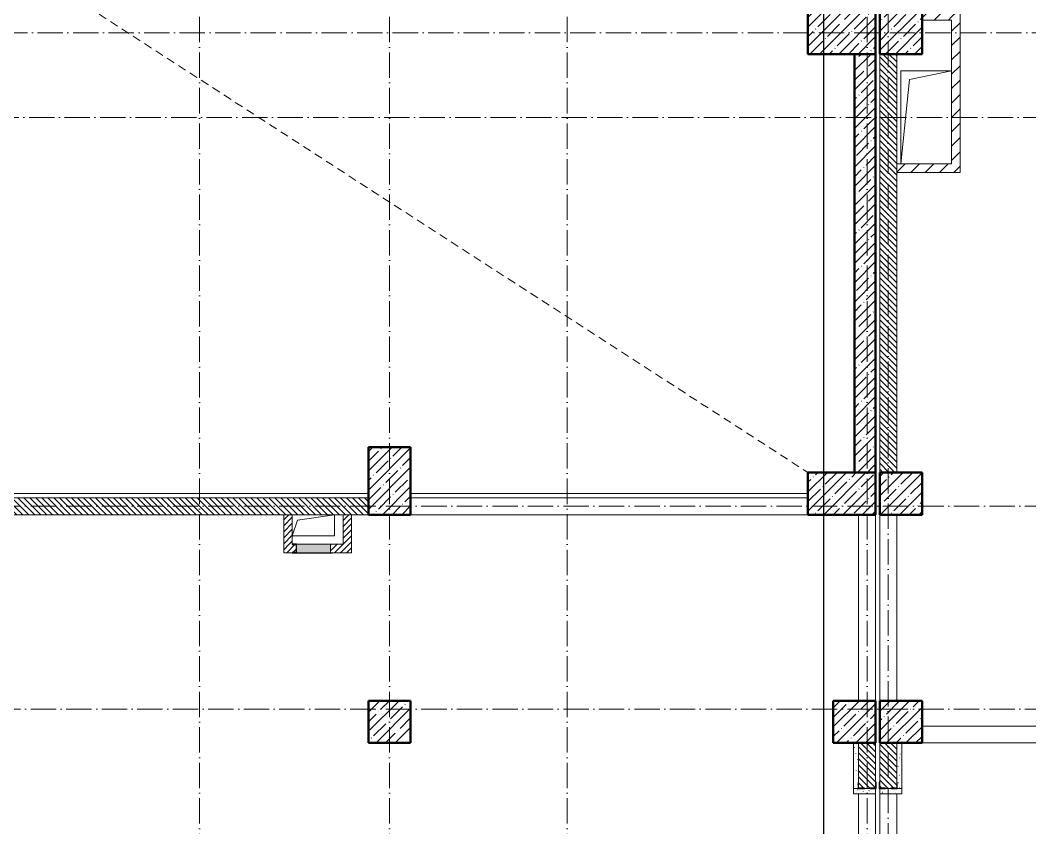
# Model space of a CAD drawing. Header units: millimetres. Extents: x -213536 to 1564669, y -45299 to 942238.
# Drawn here: x 48989 to 60933, y 525194 to 534747 of the extents above; entities that cross this region are included whole.
import ezdxf

# ---------------------------------------------------------------- set-up
doc = ezdxf.new("R2010")
doc.units = ezdxf.units.MM
doc.linetypes.add('200_ШТРИХ_ш1п0_6_', pattern=[160, 100, -60])
doc.linetypes.add('50_200_ШТРИХ_1Т_ш5_п1_п1_', pattern=[700, 500, -100, 0, -100])
for name, color, linetype, lineweight in [('3.1) ЖБ окна 1.2 м', 102, 'Continuous', 30), ('3.3) Вычитаем ЖБбалки 0.4м -', 31, 'Continuous', 30), ('A-DETL-____-OTLN-3', 7, '200_ШТРИХ_ш1п0_6_', 9), ('A-FLOR-____-OTLN', 7, 'Continuous', 9), ('A-GENM-____-MCUT', 7, 'Continuous', 25), ('A-GENM-____-OTLN', 7, 'Continuous', 9), ('A-GENM-____-OTLN-1', 7, 'Continuous', 25), ('A-GLAZ-____-OTLN', 7, 'Continuous', 9), ('A-WALL-____-MCUT', 7, 'Continuous', 13), ('A-WALL-____-MCUT-2', 7, 'Continuous', 50), ('A-WALL-____-PATT-1', 7, 'Continuous', 9), ('A-WALL-FNSH-MCUT-1', 7, 'Continuous', 9), ('I-WALL-____-OTLN', 7, 'Continuous', 9), ('S-COLS-____-MCUT', 7, 'Continuous', 50), ('S-COLS-____-OTLN', 7, 'Continuous', 9), ('S-GRID-____-OTLN-1', 7, '50_200_ШТРИХ_1Т_ш5_п1_п1_', 9)]:
    doc.layers.add(name, color=color, linetype=linetype, lineweight=lineweight)
doc.layers.add('A-GLAZ-____-OTLN-1', color=7, linetype='Continuous', lineweight=9, true_color=0xc0c0c0)
doc.layers.add('A-WALL-____-PATT-2', color=7, linetype='Continuous', lineweight=9, true_color=0x787878)
pattern_1 = [(45, (-15591.663, 459015.94), (-35.35534, 35.35534), [])]
pattern_2 = [(135, (-15591.663, 459015.94), (-35.35534, -35.35534), [])]
pattern_3 = [(45, (-15591.66, 459015.94), (-84.85281, 84.85281), [])]
pattern_4 = [(0, (-15591.663, 459015.94), (203.2, 50.8), [3.353, -149.047, 3.353, -149.047, -812.8]), (0, (-15591.663, 459015.94), (203.2, 50.8), [-304.8, 3.353, -301.447, 3.353, -149.047, -355.6]), (0, (-15591.663, 459015.94), (203.2, 50.8), [-762, 3.353, -98.247, 3.353, -250.647]), (120, (-15515.463, 459041.34), (-145.59409, 150.576362), [3.353, -149.047, 3.353, -149.047, -812.8]), (120, (-15515.463, 459041.34), (-145.59409, 150.576362), [-304.8, 3.353, -301.447, 3.353, -149.047, -355.6]), (120, (-15515.463, 459041.34), (-145.59409, 150.576362), [-762, 3.353, -98.247, 3.353, -250.647]), (240, (-15490.063, 459142.94), (-57.60591, -201.376362), [3.353, -149.047, 3.353, -149.047, -812.8]), (240, (-15490.063, 459142.94), (-57.60591, -201.376362), [-304.8, 3.353, -301.447, 3.353, -149.047, -355.6]), (240, (-15490.063, 459142.94), (-57.60591, -201.376362), [-762, 3.353, -98.247, 3.353, -250.647])]

# ---------------------------------------------------------------- blocks, each defined once
blk = doc.blocks.new('BSC_Колонна _Прямоугольная - 500х800-V83-АР1_План отверстий 2 этажа в осях 1-64_Ю-ЯЯ')
at = {"layer": 'S-COLS-____-OTLN'}
h = blk.add_hatch(dxfattribs=at)
h.set_pattern_fill('FP_96', color=256, style=0, pattern_type=2)
h.set_pattern_definition([(315, (-75581.04, 74300), (114.04925, 114.04925), []), (315, (-75581.04, 74185.95), (114.04925, 114.04925), [201.613, -40.323, 3.353, -36.97])])
h.paths.add_polyline_path([(-250, 400), (-250, -400), (250, -400), (250, 400)], flags=0)
at = {"layer": 'S-COLS-____-MCUT'}
for p, q in [((250, 400), (-250, 400)), ((-250, 400), (-250, -400)), ((250, -400), (250, 400)), ((-250, -400), (250, -400))]:
    blk.add_line(p, q, dxfattribs=at)
blk = doc.blocks.new('BSC_Колонна _Прямоугольная - 500х800-V84-АР1_План отверстий 2 этажа в осях 1-64_Ю-ЯЯ')
at = {"layer": 'S-COLS-____-OTLN'}
h = blk.add_hatch(dxfattribs=at)
h.set_pattern_fill('FP_97', color=256, style=0, pattern_type=2)
h.set_pattern_definition([(315, (-70131.04, 74300), (114.04925, 114.04925), []), (315, (-70131.04, 74185.95), (114.04925, 114.04925), [201.613, -40.323, 3.353, -36.97])])
h.paths.add_polyline_path([(-250, -400), (250, -400), (250, 400), (-250, 400), (-250, 80)], flags=0)
at = {"layer": 'S-COLS-____-MCUT'}
for p, q in [((250, 400), (-250, 400)), ((-250, 400), (-250, -400)), ((250, -400), (250, 400)), ((-250, -400), (250, -400))]:
    blk.add_line(p, q, dxfattribs=at)
blk = doc.blocks.new('BSC_Колонна _Прямоугольная - 500х800-V88-АР1_План отверстий 2 этажа в осях 1-64_Ю-ЯЯ')
at = {"layer": 'S-COLS-____-OTLN'}
h = blk.add_hatch(dxfattribs=at)
h.set_pattern_fill('FP_101', color=256, style=0, pattern_type=2)
h.set_pattern_definition([(225, (68950, 70281.04), (114.04925, -114.04925), []), (225, (68835.95, 70281.04), (114.04925, -114.04925), [201.613, -40.323, 3.353, -36.97])])
h.paths.add_polyline_path([(250, 400), (-250, 400), (-250, -400), (250, -400)], flags=0)
at = {"layer": 'S-COLS-____-MCUT'}
for p, q in [((250, 400), (-250, 400)), ((-250, 400), (-250, -400)), ((250, -400), (250, 400)), ((-250, -400), (250, -400))]:
    blk.add_line(p, q, dxfattribs=at)
blk = doc.blocks.new('BSC_Колонна _Прямоугольная - 500х500-V93-АР1_План отверстий 2 этажа в осях 1-64_Ю-ЯЯ')
at = {"layer": 'S-COLS-____-OTLN'}
h = blk.add_hatch(dxfattribs=at)
h.set_pattern_fill('FP_106', color=256, style=0, pattern_type=2)
h.set_pattern_definition([(45, (-75000, -75581.04), (-114.04925, 114.04925), []), (45, (-74885.95, -75581.04), (-114.04925, 114.04925), [201.613, -40.323, 3.353, -36.97])])
h.paths.add_polyline_path([(-250, -250), (250, -250), (250, 250), (-250, 250)], flags=0)
at = {"layer": 'S-COLS-____-MCUT'}
for p, q in [((250, 250), (-250, 250)), ((-250, 250), (-250, -250)), ((250, -250), (250, 250)), ((-250, -250), (250, -250))]:
    blk.add_line(p, q, dxfattribs=at)
blk = doc.blocks.new('BSC_Колонна _Прямоугольная - 500х500-V94-АР1_План отверстий 2 этажа в осях 1-64_Ю-ЯЯ')
at = {"layer": 'S-COLS-____-OTLN'}
h = blk.add_hatch(dxfattribs=at)
h.set_pattern_fill('FP_107', color=256, style=0, pattern_type=2)
h.set_pattern_definition([(45, (-75000, -70131.04), (-114.04925, 114.04925), []), (45, (-74885.95, -70131.04), (-114.04925, 114.04925), [201.613, -40.323, 3.353, -36.97])])
h.paths.add_polyline_path([(-250, -250), (250, -250), (250, 250), (-250, 250), (-250, 9)], flags=0)
at = {"layer": 'S-COLS-____-MCUT'}
for p, q in [((250, 250), (-250, 250)), ((-250, 250), (-250, -250)), ((250, -250), (250, 250)), ((-250, -250), (250, -250))]:
    blk.add_line(p, q, dxfattribs=at)
blk = doc.blocks.new('BSC_Колонна _Прямоугольная - 500х500-V144-АР1_План отверстий 2 этажа в осях 1-64_Ю-ЯЯ')
at = {"layer": 'S-COLS-____-OTLN'}
h = blk.add_hatch(dxfattribs=at)
h.set_pattern_fill('FP_157', color=256, style=0, pattern_type=2)
h.set_pattern_definition([(45, (-75000, -67431.04), (-114.04925, 114.04925), []), (45, (-74885.95, -67431.04), (-114.04925, 114.04925), [201.613, -40.323, 3.353, -36.97])])
h.paths.add_polyline_path([(-250, -250), (250, -250), (250, 250), (-250, 250)], flags=0)
at = {"layer": 'S-COLS-____-MCUT'}
for p, q in [((250, 250), (-250, 250)), ((-250, 250), (-250, -250)), ((250, -250), (250, 250)), ((-250, -250), (250, -250))]:
    blk.add_line(p, q, dxfattribs=at)
blk = doc.blocks.new('BSC_Колонна _Прямоугольная - 500х500-V145-АР1_План отверстий 2 этажа в осях 1-64_Ю-ЯЯ')
at = {"layer": 'S-COLS-____-OTLN'}
h = blk.add_hatch(dxfattribs=at)
h.set_pattern_fill('FP_158', color=256, style=0, pattern_type=2)
h.set_pattern_definition([(45, (-74450, -67431.04), (-114.04925, 114.04925), []), (45, (-74335.95, -67431.04), (-114.04925, 114.04925), [201.613, -40.323, 3.353, -36.97])])
h.paths.add_polyline_path([(-250, -250), (250, -250), (250, 250), (-250, 250)], flags=0)
at = {"layer": 'S-COLS-____-MCUT'}
for p, q in [((250, 250), (-250, 250)), ((-250, 250), (-250, -250)), ((250, -250), (250, 250)), ((-250, -250), (250, -250))]:
    blk.add_line(p, q, dxfattribs=at)
blk = doc.blocks.new('BSC_Колонна _Прямоугольная - 500х500-V146-АР1_План отверстий 2 этажа в осях 1-64_Ю-ЯЯ')
at = {"layer": 'S-COLS-____-OTLN'}
h = blk.add_hatch(dxfattribs=at)
h.set_pattern_fill('FP_159', color=256, style=0, pattern_type=2)
h.set_pattern_definition([(45, (-68950, -67431.04), (-114.04925, 114.04925), []), (45, (-68835.95, -67431.04), (-114.04925, 114.04925), [201.613, -40.323, 3.353, -36.97])])
h.paths.add_polyline_path([(-250, -250), (250, -250), (250, 250), (-250, 250)], flags=0)
at = {"layer": 'S-COLS-____-MCUT'}
for p, q in [((250, 250), (-250, 250)), ((-250, 250), (-250, -250)), ((250, -250), (250, 250)), ((-250, -250), (250, -250))]:
    blk.add_line(p, q, dxfattribs=at)
blk = doc.blocks.new('Фахверк_СКБ_Уголок - 200_3550-28267367-АР1_План отверстий 2 этажа в осях 1-64_Ю-ЯЯ')
at = {"layer": 'A-GENM-____-MCUT'}
for p, q in [((200, 156), (125, 156)), ((125, 156), (125, 81)), ((131, 81), (131, 150)), ((131, 150), (200, 150)), ((200, 150), (200, 156)), ((125, 81), (131, 81)), ((131, 19), (125, 19)), ((125, 19), (125, -56)), ((131, -50), (131, 19)), ((125, -56), (200, -56)), ((200, -50), (131, -50)), ((200, -56), (200, -50))]:
    blk.add_line(p, q, dxfattribs=at)
blk = doc.blocks.new('AR_Отверстие Ниша - Лючок-32403922-АР1_План отверстий 2 этажа в осях 1-64_Ю-ЯЯ')
at = {"layer": 'A-GLAZ-____-OTLN'}
blk.add_hatch(color=256, dxfattribs=at).paths.add_polyline_path([(-200, 50), (-200, -50), (200, -50), (200, 50)], flags=0)
for p, q in [((-200, 50), (200, 50)), ((-200, -50), (-200, 50)), ((200, -50), (-200, -50))]:
    blk.add_line(p, q, dxfattribs=at)
blk = doc.blocks.new('Л_Общий_Лючок - Лючок-29741325-АР1_План отверстий 2 этажа в осях 1-64_Ю-ЯЯ')
at = {"layer": 'A-GLAZ-____-OTLN-1'}
blk.add_hatch(color=256, dxfattribs=at).paths.add_polyline_path([(-3, -6), (424, -6), (424, 0), (-24, 0), (-24, -6)], flags=0)
at = {"layer": 'A-GLAZ-____-OTLN'}
for p, q in [((-24, 0), (-24, -6)), ((424, 0), (424, -6)), ((-24, -6), (424, -6))]:
    blk.add_line(p, q, dxfattribs=at)
blk = doc.blocks.new('154_Фахверк_СКБ_Швеллер - Тип_100_3960_зеркало-29769493-АР1_План отверстий 2 этажа в осях 1-64_Ю-ЯЯ')
at = {"layer": 'A-GENM-____-MCUT'}
for p, q in [((175, 50), (125, 50)), ((125, 50), (125, -50)), ((128, 47), (175, 47)), ((128, -47), (128, 47)), ((175, 47), (175, 50)), ((125, -50), (175, -50)), ((175, -47), (128, -47)), ((175, -50), (175, -47))]:
    blk.add_line(p, q, dxfattribs=at)
blk = doc.blocks.new('AR_Отверстие прямоугольное _в плите_ - AR_Отверстие прямоугольное _в плите_-V163-АР1_План отверстий 2 этажа в осях 1-64_Ю-ЯЯ')
at = {"layer": 'A-GENM-____-OTLN'}
for p, q in [((250, 125), (-250, 125)), ((-188, 63), (250, 125)), ((250, -125), (250, 125)), ((-250, -125), (-188, 63)), ((-250, -125), (250, -125))]:
    blk.add_line(p, q, dxfattribs=at)
blk = doc.blocks.new('AR_Отверстие прямоугольное _в плите_ - AR_Отверстие прямоугольное _в плите_-V198-АР1_План отверстий 2 этажа в осях 1-64_Ю-ЯЯ')
at = {"layer": 'A-GENM-____-OTLN'}
for p, q in [((300, 550), (-300, 550)), ((-300, 550), (-300, -550)), ((-200, 450), (300, 550)), ((-300, -550), (-200, 450))]:
    blk.add_line(p, q, dxfattribs=at)
blk = doc.blocks.new('2этаж')
at = {"layer": 'S-GRID-____-OTLN-1', "color": 251, "ltscale": 0.6, "true_color": 0x636466}
for p, q in [((51108.3, 549908.8), (51108.3, 511907.5)), ((53358.3, 549908.8), (53358.3, 511907.5)), ((55458.3, 549908.8), (55458.3, 498997)), ((59008.3, 549908.8), (59008.3, 498997)), ((59258.3, 549613.9), (59258.3, 499306.9)), ((33650.4, 534597), (88482.7, 534597)), ((18845.8, 533597), (88482.7, 533597)), ((88482.7, 528997), (33650.4, 528997)), ((88482.7, 526597), (-20260.4, 526597))]:
    blk.add_line(p, q, dxfattribs=at)

msp = doc.modelspace()

# ---------------------------------------------------------------- hatches: boundary and pattern name
at = {"layer": 'A-WALL-____-PATT-1'}
h = msp.add_hatch(dxfattribs=at)
h.set_pattern_fill('FP_4', color=256, style=0, pattern_type=2)
h.set_pattern_definition(pattern_3)
h.paths.add_polyline_path([(60008.3, 534747), (60008.3, 534847), (59658.3, 534847), (59658.3, 534747)], flags=0)
h = msp.add_hatch(dxfattribs=at)
h.set_pattern_fill('FP_4', color=256, style=0, pattern_type=2)
h.set_pattern_definition(pattern_3)
h.paths.add_polyline_path([(60008.3, 532947), (60108.3, 532947), (60108.3, 534847), (60008.3, 534847), (60008.3, 533047)], flags=0)
h = msp.add_hatch(dxfattribs=at)
h.set_pattern_fill('FP_13', color=256, style=0, pattern_type=2)
h.set_pattern_definition([(45, (-15591.66, 459015.94), (-114.04925, 114.04925), []), (45, (-15477.61, 459015.94), (-114.04925, 114.04925), [201.612, -40.322, 3.353, -36.97])])
h.paths.add_polyline_path([(59108.3, 529397), (59108.3, 534347), (58858.3, 534347), (58858.3, 529397)], flags=0)
h = msp.add_hatch(dxfattribs=at)
h.set_pattern_fill('FP_6', color=256, style=0, pattern_type=2)
h.set_pattern_definition(pattern_2)
h.paths.add_polyline_path([(59358.3, 529397), (59358.3, 534347), (59158.3, 534347), (59158.3, 529397)], flags=0)
h = msp.add_hatch(dxfattribs=at)
h.set_pattern_fill('FP_4', color=256, style=0, pattern_type=2)
h.set_pattern_definition(pattern_3)
h.paths.add_polyline_path([(60008.3, 532947), (60008.3, 533047), (59358.3, 533047), (59358.3, 532947)], flags=0)
h = msp.add_hatch(dxfattribs=at)
h.set_pattern_fill('FP_6', color=256, style=0, pattern_type=2)
h.set_pattern_definition(pattern_2)
h.paths.add_polyline_path([(53108.3, 528897), (53108.3, 529097), (47658.3, 529097), (47658.3, 528897), (51558.2, 528897)], flags=0)
h = msp.add_hatch(dxfattribs=at)
h.set_pattern_fill('FP_5', color=256, style=0, pattern_type=2)
h.set_pattern_definition(pattern_1)
h.paths.add_polyline_path([(52208.3, 528547), (52208.3, 528897), (52108.3, 528897), (52108.3, 528547)], flags=0)
h = msp.add_hatch(dxfattribs=at)
h.set_pattern_fill('FP_5', color=256, style=0, pattern_type=2)
h.set_pattern_definition(pattern_1)
h.paths.add_polyline_path([(52908.3, 528447), (52908.3, 528897), (52808.3, 528897), (52808.3, 528447)], flags=0)
h = msp.add_hatch(dxfattribs=at)
h.set_pattern_fill('FP_5', color=256, style=0, pattern_type=2)
h.set_pattern_definition(pattern_1)
h.paths.add_polyline_path([(52208.3, 528447), (52208.3, 528450), (52255.3, 528450), (52255.3, 528544), (52208.3, 528544), (52208.3, 528547), (52108.3, 528547), (52108.3, 528447)], flags=0)
h.paths.add_polyline_path([(52808.3, 528447), (52808.3, 528547), (52658.3, 528547), (52658.3, 528447)], flags=0)
h = msp.add_hatch(dxfattribs=at)
h.set_pattern_fill('FP_6', color=256, style=0, pattern_type=2)
h.set_pattern_definition(pattern_2)
h.paths.add_polyline_path([(59108.3, 522197), (59108.3, 523431), (59039.3, 523431), (59039.3, 523437), (58977.3, 523437), (58977.3, 523431), (58908.3, 523431), (58908.3, 522197)], flags=0)
h.paths.add_polyline_path([(59039.3, 525657), (59039.3, 525663), (59108.3, 525663), (59108.3, 526197), (58908.3, 526197), (58908.3, 525663), (58977.3, 525663), (58977.3, 525657)], flags=0)
h = msp.add_hatch(dxfattribs=at)
h.set_pattern_fill('FP_6', color=256, style=0, pattern_type=2)
h.set_pattern_definition(pattern_2)
h.paths.add_polyline_path([(59358.3, 522197), (59358.3, 523431), (59289.3, 523431), (59289.3, 523437), (59227.3, 523437), (59227.3, 523431), (59158.3, 523431), (59158.3, 522197)], flags=0)
h.paths.add_polyline_path([(59289.3, 525657), (59289.3, 525663), (59358.3, 525663), (59358.3, 526197), (59158.3, 526197), (59158.3, 525663), (59227.3, 525663), (59227.3, 525657)], flags=0)
at = {"layer": 'A-WALL-____-PATT-2'}
h = msp.add_hatch(dxfattribs=at)
h.set_pattern_fill('FP_165', color=256, style=0, pattern_type=2)
h.set_pattern_definition(pattern_4)
h.paths.add_polyline_path([(58908.3, 522197), (58908.3, 523362), (58902.3, 523362), (58902.3, 523437), (58848.3, 523437), (58848.3, 522197)], flags=0)
h.paths.add_polyline_path([(58848.3, 525657), (58902.3, 525657), (58902.3, 525732), (58908.3, 525732), (58908.3, 526197), (58848.3, 526197), (58848.3, 525663)], flags=0)
h = msp.add_hatch(dxfattribs=at)
h.set_pattern_fill('FP_165', color=256, style=0, pattern_type=2)
h.set_pattern_definition(pattern_4)
h.paths.add_polyline_path([(59364.3, 523297), (59418.3, 523297), (59418.3, 523437), (59364.3, 523437), (59364.3, 523362), (59358.3, 523362), (59358.3, 523297)], flags=0)
h.paths.add_polyline_path([(59364.3, 525657), (59418.3, 525657), (59418.3, 526197), (59358.3, 526197), (59358.3, 525732), (59364.3, 525732), (59364.3, 525663)], flags=0)
h = msp.add_hatch(dxfattribs=at)
h.set_pattern_fill('FP_165', color=256, style=0, pattern_type=2)
h.set_pattern_definition(pattern_4)
h.paths.add_polyline_path([(58908.3, 525597), (59108.3, 525597), (59108.3, 525657), (58848.3, 525657), (58848.3, 525597), (58902.3, 525597)], flags=0)
h = msp.add_hatch(dxfattribs=at)
h.set_pattern_fill('FP_165', color=256, style=0, pattern_type=2)
h.set_pattern_definition(pattern_4)
h.paths.add_polyline_path([(59364.3, 525597), (59418.3, 525597), (59418.3, 525657), (59158.3, 525657), (59158.3, 525597), (59358.3, 525597)], flags=0)

# ---------------------------------------------------------------- linework, layer by layer
at = {"layer": '3.3) Вычитаем ЖБбалки 0.4м -'}
msp.add_lwpolyline([(58491.8, 514313.4), (29908.3, 514313.4), (29908.3, 549908.8), (58491.8, 549908.8)], close=True, dxfattribs=at)
at = {"layer": 'A-DETL-____-OTLN-3'}
msp.add_line((35408.3, 544197), (58308.3, 529397), dxfattribs=at)
at = {"layer": 'A-FLOR-____-OTLN'}
for p, q in [((59408.3, 534147), (60008.3, 534147)), ((59408.3, 533047), (59408.3, 534147)), ((53108.3, 529147), (47658.3, 529147)), ((58308.3, 529147), (53608.3, 529147)), ((52208.3, 528896.6), (52708.3, 528896.6)), ((52708.3, 528896.6), (52708.3, 528646.6)), ((52708.3, 528646.6), (52208.3, 528646.6))]:
    msp.add_line(p, q, dxfattribs=at)
at = {"layer": 'A-WALL-____-MCUT'}
for p, q in [((59158.3, 534347), (59158.3, 529397)), ((59358.3, 529397), (59358.3, 534347)), ((53108.3, 529097), (47658.3, 529097)), ((47658.3, 528897), (53108.3, 528897)), ((58908.3, 526197), (58908.3, 525732)), ((59108.3, 525732), (59108.3, 526197)), ((59158.3, 526197), (59158.3, 525732)), ((59358.3, 526197), (59358.3, 526197)), ((59358.3, 526197), (59358.3, 525732)), ((58977.3, 525657), (59039.3, 525657)), ((59227.3, 525657), (59289.3, 525657))]:
    msp.add_line(p, q, dxfattribs=at)
at = {"layer": 'A-WALL-____-MCUT-2'}
for p, q in [((58858.3, 534347), (58858.3, 529397)), ((59108.3, 529397), (59108.3, 534347))]:
    msp.add_line(p, q, dxfattribs=at)
at = {"layer": 'A-WALL-FNSH-MCUT-1'}
for p, q in [((60108.3, 532947), (60108.3, 534847)), ((59658.3, 534747), (60008.3, 534747)), ((60008.3, 534747), (60008.3, 533047)), ((60008.3, 533047), (59358.3, 533047)), ((59358.3, 532947), (60108.3, 532947)), ((52208.3, 528897), (52108.3, 528897)), ((52108.3, 528897), (52108.3, 528447)), ((52208.3, 528547), (52208.3, 528897)), ((52808.3, 528897), (52808.3, 528547)), ((52908.3, 528897), (52808.3, 528897)), ((52908.3, 528447), (52908.3, 528897)), ((52108.3, 528447), (52208.3, 528447)), ((52808.3, 528547), (52658.3, 528547)), ((52658.3, 528447), (52908.3, 528447)), ((58848.3, 526197), (58848.3, 525597)), ((59418.3, 525657), (59418.3, 526197)), ((58848.3, 525657), (58902.3, 525657)), ((58848.3, 525597), (59108.3, 525597)), ((59108.3, 525597), (59108.3, 525657)), ((59158.3, 525657), (59158.3, 525597)), ((59158.3, 525597), (59418.3, 525597)), ((59289.3, 525657), (59227.3, 525657)), ((59364.3, 525657), (59418.3, 525657)), ((59418.3, 525657), (59364.3, 525657)), ((59418.3, 525597), (59418.3, 525657))]:
    msp.add_line(p, q, dxfattribs=at)
at = {"layer": 'I-WALL-____-OTLN'}
for p, q in [((53608.3, 529097), (58308.3, 529097)), ((58308.3, 528897), (53608.3, 528897)), ((58908.3, 526697), (58908.3, 528897)), ((59108.3, 528897), (59108.3, 526697)), ((59158.3, 526697), (59158.3, 528897)), ((59358.3, 528897), (59358.3, 526697)), ((59658.3, 526397), (61908.3, 526397)), ((61908.3, 526197), (59658.3, 526197)), ((58908.3, 523917), (58908.3, 525597)), ((59108.3, 525597), (59108.3, 523917)), ((59158.3, 523917), (59158.3, 525597)), ((59358.3, 525597), (59358.3, 523917))]:
    msp.add_line(p, q, dxfattribs=at)

# ---------------------------------------------------------------- block references
at = {"layer": '3.1) ЖБ окна 1.2 м'}
msp.add_blockref('2этаж', (0, 0), dxfattribs=at)
at = {"layer": 'A-GENM-____-OTLN'}
for name, p in [('AR_Отверстие прямоугольное _в плите_ - AR_Отверстие прямоугольное _в плите_-V198-АР1_План отверстий 2 этажа в осях 1-64_Ю-ЯЯ', (59708.3, 533597)), ('AR_Отверстие прямоугольное _в плите_ - AR_Отверстие прямоугольное _в плите_-V163-АР1_План отверстий 2 этажа в осях 1-64_Ю-ЯЯ', (52458.3, 528771.6))]:
    msp.add_blockref(name, p, dxfattribs=at)
at = {"layer": 'A-GENM-____-OTLN-1'}
for name, p, rotation in [('154_Фахверк_СКБ_Швеллер - Тип_100_3960_зеркало-29769493-АР1_План отверстий 2 этажа в осях 1-64_Ю-ЯЯ', (52383.3, 528497), 180), ('Фахверк_СКБ_Уголок - 200_3550-28267367-АР1_План отверстий 2 этажа в осях 1-64_Ю-ЯЯ', (59058.3, 525532), 89.99999999999986), ('Фахверк_СКБ_Уголок - 200_3550-28267367-АР1_План отверстий 2 этажа в осях 1-64_Ю-ЯЯ', (59308.3, 525532), 90)]:
    msp.add_blockref(name, p, dxfattribs=dict(at, rotation=rotation))
at = {"layer": 'A-GLAZ-____-OTLN'}
msp.add_blockref('Л_Общий_Лючок - Лючок-29741325-АР1_План отверстий 2 этажа в осях 1-64_Ю-ЯЯ', (52258.3, 528447), dxfattribs=at)
at = {"layer": 'A-GLAZ-____-OTLN', "rotation": 180}
msp.add_blockref('AR_Отверстие Ниша - Лючок-32403922-АР1_План отверстий 2 этажа в осях 1-64_Ю-ЯЯ', (52458.3, 528497), dxfattribs=at)
at = {"layer": 'S-COLS-____-OTLN'}
for name, p, rotation in [('BSC_Колонна _Прямоугольная - 500х800-V83-АР1_План отверстий 2 этажа в осях 1-64_Ю-ЯЯ', (58708.3, 534597), 89.9999999999999), ('BSC_Колонна _Прямоугольная - 500х800-V88-АР1_План отверстий 2 этажа в осях 1-64_Ю-ЯЯ', (53358.3, 529297), 180), ('BSC_Колонна _Прямоугольная - 500х800-V84-АР1_План отверстий 2 этажа в осях 1-64_Ю-ЯЯ', (58708.3, 529147), 89.9999999999999)]:
    msp.add_blockref(name, p, dxfattribs=dict(at, rotation=rotation))
for name, p in [('BSC_Колонна _Прямоугольная - 500х500-V93-АР1_План отверстий 2 этажа в осях 1-64_Ю-ЯЯ', (59408.3, 534597)), ('BSC_Колонна _Прямоугольная - 500х500-V94-АР1_План отверстий 2 этажа в осях 1-64_Ю-ЯЯ', (59408.3, 529147)), ('BSC_Колонна _Прямоугольная - 500х500-V146-АР1_План отверстий 2 этажа в осях 1-64_Ю-ЯЯ', (53358.3, 526447)), ('BSC_Колонна _Прямоугольная - 500х500-V145-АР1_План отверстий 2 этажа в осях 1-64_Ю-ЯЯ', (58858.3, 526447)), ('BSC_Колонна _Прямоугольная - 500х500-V144-АР1_План отверстий 2 этажа в осях 1-64_Ю-ЯЯ', (59408.3, 526447))]:
    msp.add_blockref(name, p, dxfattribs=at)

doc.saveas('drawing.dxf')
